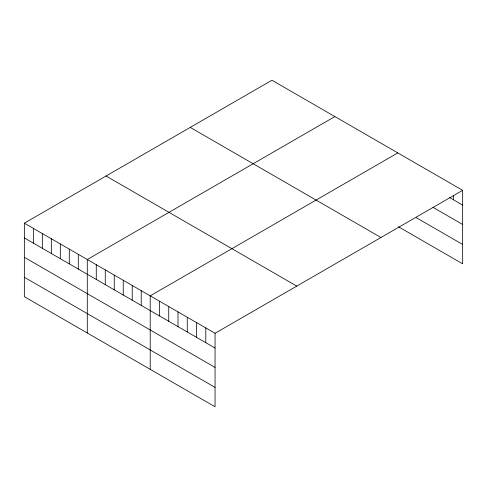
<?xml version="1.0" encoding="UTF-8"?>
<svg xmlns="http://www.w3.org/2000/svg" width="487" height="487" viewBox="0 0 487 487"><rect width="100%" height="100%" fill="white"/><g stroke="black" fill="none" stroke-linecap="round" stroke-linejoin="round"><path stroke-width="0.73" d="M24.35 223.18L215.053 333.285L215.053 406.767L24.35 296.668L24.35 223.18L271.947 80.233L462.65 190.332L462.65 263.82L398.427 226.741M334.879 116.563L87.283 259.516L87.283 332.998M397.812 152.9L150.215 295.846L150.215 369.335M215.053 333.285L462.65 190.332M449.684 197.594L462.65 205.082M433.01 207.352L462.65 224.464M416.336 217.695L462.65 244.437M190.24 127.405L380.944 237.51M106.056 176.008L296.76 286.113M24.35 237.924L215.053 348.028M24.35 257.313L215.053 367.411M24.35 277.28L215.053 387.384M453.385 195.305L453.385 199.731M205.794 327.934L205.794 342.678M196.529 322.589L196.529 337.333M187.264 317.238L187.264 331.982M178.005 311.893L178.005 326.637M168.739 306.542L168.739 321.286M159.48 301.197L159.48 315.941M141.224 290.66L141.224 305.404M132.233 285.467L132.233 300.211M123.241 280.275L123.241 295.019M114.256 275.088L114.256 289.832M105.265 269.895L105.265 284.639M96.274 264.703L96.274 279.447M78.291 254.324L78.291 269.067M69.3 249.131L69.3 263.875M60.309 243.944L60.309 258.688M51.324 238.752L51.324 253.496M42.332 233.559L42.332 248.309M33.341 228.373L33.341 243.116"/></g></svg>
